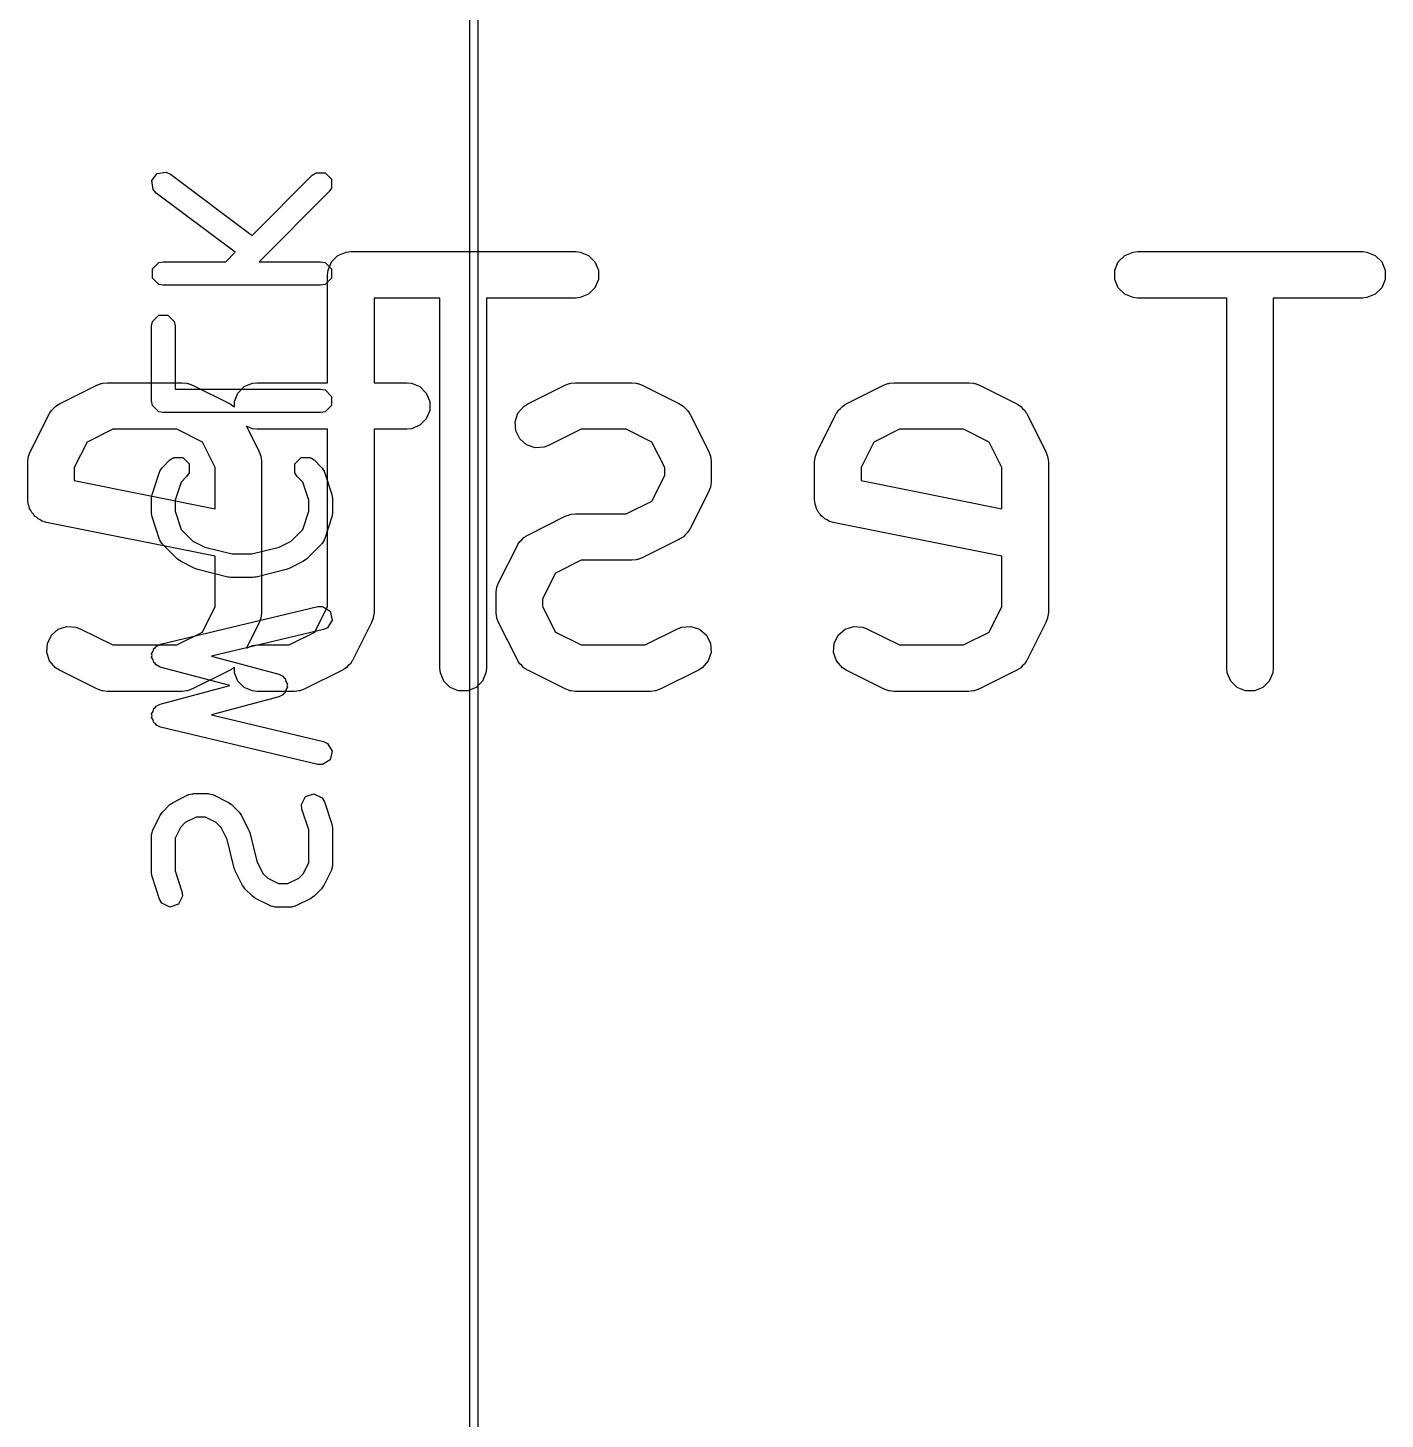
# Model space of a CAD drawing. Extents: x 94.3 to 121.8, y -81.7 to -63.9.
# Drawn here: x 117.449 to 121.831, y -77.134 to -72.642 of the extents above; entities that cross this region are included whole.
import ezdxf

# ---------------------------------------------------------------- set-up
doc = ezdxf.new("R2010")
doc.units = 0
doc.layers.add('BLACK', color=7, linetype='CONTINUOUS')

msp = doc.modelspace()

# ---------------------------------------------------------------- linework, layer by layer
at = {"layer": 'BLACK', "linetype": 'CONTINUOUS'}
for p, q in [((118.876, -79.821), (118.876, -65.851)), ((118.9014, -65.851), (118.9014, -79.821)), ((117.849224, -73.135555), (117.86672, -73.112227)), ((117.86672, -73.112227), (117.895588, -73.108103)), ((117.895588, -73.108103), (117.908992, -73.114531)), ((117.908992, -73.114531), (118.172842, -73.312419)), ((118.172842, -73.312419), (118.367191, -73.118071)), ((118.367191, -73.118071), (118.379551, -73.109812)), ((118.379551, -73.109812), (118.408712, -73.109812)), ((118.408712, -73.109812), (118.429331, -73.130431)), ((118.429331, -73.130431), (118.429331, -73.159592)), ((117.853348, -73.164423), (117.849224, -73.135555)), ((117.863272, -73.175491), (117.853348, -73.164423)), ((118.118413, -73.366847), (117.863272, -73.175491)), ((118.421072, -73.171952), (118.195828, -73.397197)), ((118.429331, -73.159592), (118.421072, -73.171952)), ((117.850932, -73.420717), (117.871552, -73.400097)), ((117.871552, -73.400097), (117.886132, -73.397197)), ((117.886132, -73.397197), (118.088064, -73.397197)), ((118.088064, -73.397197), (118.118413, -73.366847)), ((118.195828, -73.397197), (118.394132, -73.397197)), ((118.394132, -73.397197), (118.408712, -73.400097)), ((118.408712, -73.400097), (118.429332, -73.420717)), ((118.417869, -73.425094), (118.429068, -73.398058)), ((118.429068, -73.398058), (118.44976, -73.377366)), ((118.44976, -73.377366), (118.476796, -73.366167)), ((118.476796, -73.366167), (118.491428, -73.364726)), ((118.491428, -73.364726), (119.217142, -73.364726)), ((119.217142, -73.364726), (119.231774, -73.366167)), ((119.231774, -73.366167), (119.25881, -73.377366)), ((119.25881, -73.377366), (119.279502, -73.398058)), ((119.279502, -73.398058), (119.290701, -73.425094)), ((120.957869, -73.425094), (120.969068, -73.398058)), ((120.969068, -73.398058), (120.98976, -73.377366)), ((120.98976, -73.377366), (121.016796, -73.366167)), ((121.016796, -73.366167), (121.031428, -73.364726)), ((121.031428, -73.364726), (121.757142, -73.364726)), ((121.757142, -73.364726), (121.771774, -73.366167)), ((121.771774, -73.366167), (121.79881, -73.377366)), ((121.79881, -73.377366), (121.819502, -73.398058)), ((121.819502, -73.398058), (121.830701, -73.425094)), ((117.850932, -73.449877), (117.850932, -73.420717)), ((118.416429, -73.439726), (118.417869, -73.425104)), ((118.416429, -73.788059), (118.416429, -73.439726)), ((118.417869, -73.425104), (118.417869, -73.425094)), ((118.429332, -73.420717), (118.429332, -73.449877)), ((119.290701, -73.425094), (119.290701, -73.454358)), ((120.957869, -73.454358), (120.957869, -73.425094)), ((121.830701, -73.425094), (121.830701, -73.454358)), ((117.871552, -73.470497), (117.850932, -73.449877)), ((117.886132, -73.473397), (117.871552, -73.470497)), ((118.394132, -73.473397), (117.886132, -73.473397)), ((118.408712, -73.470497), (118.394132, -73.473397)), ((118.429332, -73.449877), (118.408712, -73.470497)), ((119.279502, -73.481394), (119.25881, -73.502086)), ((119.290701, -73.454358), (119.279502, -73.481394)), ((120.969068, -73.481394), (120.957869, -73.454358)), ((120.98976, -73.502086), (120.969068, -73.481394)), ((121.819502, -73.481394), (121.79881, -73.502086)), ((121.830701, -73.454358), (121.819502, -73.481394)), ((118.779285, -73.514726), (118.566429, -73.514726)), ((118.566429, -73.514726), (118.566429, -73.788059)), ((118.779285, -74.709726), (118.779285, -73.514726)), ((119.217142, -73.514726), (118.929285, -73.514726)), ((118.929285, -73.514726), (118.929285, -74.709726)), ((119.231774, -73.513285), (119.217142, -73.514726)), ((119.25881, -73.502086), (119.231774, -73.513285)), ((121.016796, -73.513285), (120.98976, -73.502086)), ((121.031428, -73.514726), (121.016796, -73.513285)), ((121.319285, -73.514726), (121.031428, -73.514726)), ((121.319285, -74.709726), (121.319285, -73.514726)), ((121.757142, -73.514726), (121.469285, -73.514726)), ((121.469285, -73.514726), (121.469285, -74.709726)), ((121.771774, -73.513285), (121.757142, -73.514726)), ((121.79881, -73.502086), (121.771774, -73.513285)), ((117.850932, -73.59005), (117.871552, -73.56943)), ((117.871552, -73.56943), (117.900712, -73.56943)), ((117.900712, -73.56943), (117.921332, -73.59005)), ((117.848032, -73.60463), (117.850932, -73.59005)), ((117.848032, -73.846535), (117.848032, -73.60463)), ((117.921332, -73.59005), (117.924232, -73.60463)), ((117.924232, -73.60463), (117.924232, -73.808435)), ((117.550744, -73.856453), (117.671696, -73.795977)), ((117.671696, -73.795977), (117.685427, -73.790722)), ((117.685427, -73.790722), (117.688116, -73.79053)), ((117.688116, -73.79053), (117.690605, -73.7895)), ((117.690605, -73.7895), (117.705237, -73.788059)), ((117.705237, -73.788059), (117.947142, -73.788059)), ((117.947142, -73.788059), (117.961774, -73.7895)), ((117.961774, -73.7895), (117.964263, -73.790531)), ((117.964263, -73.790531), (117.966951, -73.790722)), ((117.966951, -73.790722), (117.980683, -73.795977)), ((117.980683, -73.795977), (118.101635, -73.856453)), ((118.126688, -73.821391), (118.14738, -73.800699)), ((118.14738, -73.800699), (118.174416, -73.7895)), ((118.174416, -73.7895), (118.189048, -73.788059)), ((118.189048, -73.788059), (118.416429, -73.788059)), ((118.566429, -73.788059), (118.672857, -73.788059)), ((118.672857, -73.788059), (118.687489, -73.7895)), ((118.687489, -73.7895), (118.714525, -73.800699)), ((118.714525, -73.800699), (118.735217, -73.821391)), ((119.062649, -73.856453), (119.183602, -73.795977)), ((119.183602, -73.795977), (119.197334, -73.790722)), ((119.197334, -73.790722), (119.200021, -73.790531)), ((119.200021, -73.790531), (119.202511, -73.7895)), ((119.202511, -73.7895), (119.217143, -73.788059)), ((119.217143, -73.788059), (119.398571, -73.788059)), ((119.398571, -73.788059), (119.413203, -73.7895)), ((119.413203, -73.7895), (119.415692, -73.790531)), ((119.415692, -73.790531), (119.41838, -73.790722)), ((119.41838, -73.790722), (119.432112, -73.795977)), ((119.432112, -73.795977), (119.553064, -73.856453)), ((120.090744, -73.856453), (120.211696, -73.795977)), ((120.211696, -73.795977), (120.225427, -73.790722)), ((120.225427, -73.790722), (120.228116, -73.79053)), ((120.228116, -73.79053), (120.230605, -73.7895)), ((120.230605, -73.7895), (120.245237, -73.788059)), ((120.245237, -73.788059), (120.487142, -73.788059)), ((120.487142, -73.788059), (120.501774, -73.7895)), ((120.501774, -73.7895), (120.504263, -73.790531)), ((120.504263, -73.790531), (120.506951, -73.790722)), ((120.506951, -73.790722), (120.520683, -73.795977)), ((120.520683, -73.795977), (120.641635, -73.856453)), ((117.850932, -73.861115), (117.848032, -73.846535)), ((117.924232, -73.808435), (118.394132, -73.808435)), ((118.115489, -73.848427), (118.126688, -73.821391)), ((118.115489, -73.865912), (118.115489, -73.848427)), ((118.394132, -73.808435), (118.408712, -73.811335)), ((118.408712, -73.811335), (118.429332, -73.831955)), ((118.429332, -73.831955), (118.429332, -73.861115)), ((118.735217, -73.821391), (118.746416, -73.848427)), ((118.746416, -73.848427), (118.746416, -73.877691)), ((117.456727, -74.010947), (117.517203, -73.889995)), ((117.517203, -73.889995), (117.518742, -73.887548)), ((117.518742, -73.887548), (117.519128, -73.886393)), ((117.519128, -73.886393), (117.520375, -73.884954)), ((117.520375, -73.884954), (117.525035, -73.877552)), ((117.525035, -73.877552), (117.532137, -73.871392)), ((117.532137, -73.871392), (117.538301, -73.864285)), ((117.538301, -73.864285), (117.545706, -73.859623)), ((117.545706, -73.859623), (117.547143, -73.858378)), ((117.547143, -73.858378), (117.548296, -73.857993)), ((117.548296, -73.857993), (117.550744, -73.856453)), ((117.871552, -73.881735), (117.850932, -73.861115)), ((117.886132, -73.884635), (117.871552, -73.881735)), ((118.394132, -73.884635), (117.886132, -73.884635)), ((118.101635, -73.856453), (118.104081, -73.857992)), ((118.104081, -73.857992), (118.105237, -73.858378)), ((118.105237, -73.858378), (118.106675, -73.859625)), ((118.106675, -73.859625), (118.114078, -73.864285)), ((118.114078, -73.864285), (118.115489, -73.865912)), ((118.408712, -73.881735), (118.394132, -73.884635)), ((118.429332, -73.861115), (118.408712, -73.881735)), ((118.746416, -73.877691), (118.735217, -73.904727)), ((119.021779, -73.914154), (119.031033, -73.886393)), ((119.031033, -73.886393), (119.050206, -73.864285)), ((119.050206, -73.864285), (119.062649, -73.856453)), ((119.553064, -73.856453), (119.55551, -73.857992)), ((119.55551, -73.857992), (119.556666, -73.858378)), ((119.556666, -73.858378), (119.558104, -73.859625)), ((119.558104, -73.859625), (119.565507, -73.864285)), ((119.565507, -73.864285), (119.571666, -73.871387)), ((119.571666, -73.871387), (119.578774, -73.877551)), ((119.578774, -73.877551), (119.583435, -73.884956)), ((119.583435, -73.884956), (119.584681, -73.886393)), ((119.584681, -73.886393), (119.585065, -73.887546)), ((119.585065, -73.887546), (119.586606, -73.889994)), ((119.586606, -73.889994), (119.647082, -74.010947)), ((119.996727, -74.010947), (120.057203, -73.889995)), ((120.057203, -73.889995), (120.058742, -73.887548)), ((120.058742, -73.887548), (120.059128, -73.886393)), ((120.059128, -73.886393), (120.060375, -73.884954)), ((120.060375, -73.884954), (120.065035, -73.877552)), ((120.065035, -73.877552), (120.072137, -73.871392)), ((120.072137, -73.871392), (120.078301, -73.864285)), ((120.078301, -73.864285), (120.085706, -73.859623)), ((120.085706, -73.859623), (120.087143, -73.858378)), ((120.087143, -73.858378), (120.088296, -73.857993)), ((120.088296, -73.857993), (120.090744, -73.856453)), ((120.641635, -73.856453), (120.644081, -73.857992)), ((120.644081, -73.857992), (120.645237, -73.858378)), ((120.645237, -73.858378), (120.646675, -73.859625)), ((120.646675, -73.859625), (120.654078, -73.864285)), ((120.654078, -73.864285), (120.660237, -73.871387)), ((120.660237, -73.871387), (120.667345, -73.877551)), ((120.667345, -73.877551), (120.672006, -73.884956)), ((120.672006, -73.884956), (120.673252, -73.886393)), ((120.673252, -73.886393), (120.673636, -73.887546)), ((120.673636, -73.887546), (120.675177, -73.889994)), ((120.675177, -73.889994), (120.735653, -74.010947)), ((117.722942, -73.938059), (117.640186, -73.979436)), ((117.929437, -73.938059), (117.722942, -73.938059)), ((118.012193, -73.979436), (117.929437, -73.938059)), ((118.174416, -73.936618), (118.154328, -73.928297)), ((118.154328, -73.928297), (118.195653, -74.010947)), ((118.189048, -73.938059), (118.174416, -73.936618)), ((118.416429, -73.938059), (118.189048, -73.938059)), ((118.416429, -74.510591), (118.416429, -73.938059)), ((118.672857, -73.938059), (118.566429, -73.938059)), ((118.566429, -73.938059), (118.566429, -74.528297)), ((118.687489, -73.936618), (118.672857, -73.938059)), ((118.714525, -73.925419), (118.687489, -73.936618)), ((118.735217, -73.904727), (118.714525, -73.925419)), ((119.023853, -73.943344), (119.021779, -73.914154)), ((119.234847, -73.938059), (119.129731, -73.990617)), ((119.380866, -73.938059), (119.234847, -73.938059)), ((119.463622, -73.979436), (119.380866, -73.938059)), ((120.262942, -73.938059), (120.180186, -73.979436)), ((120.469437, -73.938059), (120.262942, -73.938059)), ((120.552193, -73.979436), (120.469437, -73.938059)), ((117.640186, -73.979436), (117.598809, -74.062192)), ((118.053571, -74.062192), (118.012193, -73.979436)), ((119.03694, -73.969519), (119.023853, -73.943344)), ((119.059048, -73.988692), (119.03694, -73.969519)), ((119.505, -74.062192), (119.463622, -73.979436)), ((120.180186, -73.979436), (120.138809, -74.062192)), ((120.593571, -74.062192), (120.552193, -73.979436)), ((117.448809, -74.044488), (117.45025, -74.029856)), ((117.45025, -74.029856), (117.451281, -74.027366)), ((117.451281, -74.027366), (117.451472, -74.024679)), ((117.451472, -74.024679), (117.456727, -74.010947)), ((117.907572, -74.037308), (117.919932, -74.029049)), ((117.919932, -74.029049), (117.949093, -74.029049)), ((117.949093, -74.029049), (117.969713, -74.049667)), ((118.195653, -74.010947), (118.200908, -74.024679)), ((118.200908, -74.024679), (118.201098, -74.027366)), ((118.201098, -74.027366), (118.20213, -74.029856)), ((118.20213, -74.029856), (118.203571, -74.044488)), ((118.310551, -74.049668), (118.33117, -74.029049)), ((118.33117, -74.029049), (118.360332, -74.029049)), ((118.360332, -74.029049), (118.372692, -74.037308)), ((119.086809, -73.997946), (119.059048, -73.988692)), ((119.115999, -73.995872), (119.086809, -73.997946)), ((119.129731, -73.990617), (119.115999, -73.995872)), ((119.647082, -74.010947), (119.652337, -74.024679)), ((119.652337, -74.024679), (119.652527, -74.027366)), ((119.652527, -74.027366), (119.653559, -74.029856)), ((119.653559, -74.029856), (119.655, -74.044488)), ((119.988809, -74.044488), (119.99025, -74.029856)), ((119.99025, -74.029856), (119.991281, -74.027366)), ((119.991281, -74.027366), (119.991472, -74.024679)), ((119.991472, -74.024679), (119.996727, -74.010947)), ((120.735653, -74.010947), (120.740908, -74.024679)), ((120.740908, -74.024679), (120.741098, -74.027366)), ((120.741098, -74.027366), (120.74213, -74.029856)), ((120.74213, -74.029856), (120.743571, -74.044488)), ((117.448809, -74.16544), (117.448809, -74.044488)), ((117.598809, -74.062192), (117.598809, -74.103954)), ((117.874178, -74.076391), (117.875123, -74.074733)), ((117.875123, -74.07386), (117.878513, -74.068786)), ((117.875123, -74.074733), (117.875123, -74.07386)), ((117.878513, -74.068786), (117.88154, -74.063477)), ((117.88154, -74.063477), (117.882322, -74.063085)), ((117.882322, -74.063085), (117.883382, -74.0615)), ((117.883382, -74.0615), (117.907572, -74.037308)), ((117.969713, -74.049667), (117.969713, -74.078828)), ((118.053571, -74.194907), (118.053571, -74.062192)), ((118.203571, -74.044488), (118.203571, -74.286464)), ((118.310551, -74.07883), (118.310551, -74.049668)), ((118.372692, -74.037308), (118.396883, -74.061499)), ((118.396883, -74.061499), (118.397943, -74.063086)), ((118.397943, -74.063086), (118.398725, -74.063477)), ((118.398725, -74.063477), (118.401746, -74.068776)), ((118.401746, -74.068776), (118.405142, -74.073859)), ((118.405142, -74.073859), (118.405142, -74.074734)), ((118.405142, -74.074734), (118.406087, -74.076392)), ((119.505, -74.087259), (119.505, -74.062192)), ((119.655, -74.044488), (119.655, -74.104964)), ((119.988809, -74.16544), (119.988809, -74.044488)), ((120.138809, -74.062192), (120.138809, -74.103954)), ((120.593571, -74.194907), (120.593571, -74.062192)), ((120.743571, -74.044488), (120.743571, -74.286464)), ((117.598809, -74.103954), (118.053571, -74.194907)), ((117.849987, -74.148962), (117.874178, -74.076391)), ((117.943623, -74.10902), (117.924232, -74.167195)), ((117.961455, -74.091189), (117.943623, -74.10902)), ((117.969713, -74.078828), (117.961455, -74.091189)), ((118.31881, -74.09119), (118.310551, -74.07883)), ((118.336641, -74.109021), (118.31881, -74.09119)), ((118.356032, -74.167193), (118.336641, -74.109021)), ((118.406087, -74.076392), (118.430277, -74.148962)), ((119.463622, -74.170014), (119.505, -74.087259)), ((119.653559, -74.119596), (119.652528, -74.122084)), ((119.655, -74.104964), (119.653559, -74.119596)), ((120.138809, -74.103954), (120.593571, -74.194907)), ((117.45025, -74.180072), (117.448809, -74.16544)), ((117.848032, -74.161011), (117.849223, -74.155022)), ((117.848032, -74.209392), (117.848032, -74.161011)), ((117.849223, -74.155022), (117.849987, -74.148962)), ((118.430277, -74.148962), (118.43104, -74.155022)), ((118.43104, -74.155022), (118.432232, -74.161011)), ((118.432232, -74.161011), (118.432232, -74.209392)), ((119.647082, -74.138505), (119.586606, -74.259457)), ((119.652337, -74.124774), (119.647082, -74.138505)), ((119.652528, -74.122084), (119.652337, -74.124774)), ((119.99025, -74.180072), (119.988809, -74.16544)), ((117.453061, -74.18686), (117.45025, -74.180072)), ((117.454488, -74.194069), (117.453061, -74.18686)), ((117.458607, -74.200248), (117.454488, -74.194069)), ((117.461449, -74.207108), (117.458607, -74.200248)), ((117.466644, -74.212303), (117.461449, -74.207108)), ((117.849223, -74.215381), (117.848032, -74.209392)), ((117.924232, -74.167195), (117.924232, -74.203208)), ((117.924232, -74.203208), (117.943623, -74.261383)), ((118.336641, -74.261382), (118.356032, -74.203209)), ((118.356032, -74.203209), (118.356032, -74.167193)), ((118.432232, -74.209392), (118.43104, -74.215382)), ((119.380866, -74.211392), (119.463622, -74.170014)), ((119.993061, -74.18686), (119.99025, -74.180072)), ((119.994488, -74.194069), (119.993061, -74.18686)), ((119.998607, -74.200248), (119.994488, -74.194069)), ((120.001449, -74.207108), (119.998607, -74.200248)), ((120.006644, -74.212303), (120.001449, -74.207108)), ((117.47072, -74.218417), (117.466644, -74.212303)), ((117.47689, -74.222549), (117.47072, -74.218417)), ((117.482141, -74.2278), (117.47689, -74.222549)), ((117.488929, -74.230611), (117.482141, -74.2278)), ((117.495035, -74.234701), (117.488929, -74.230611)), ((117.5091, -74.238984), (117.495035, -74.234701)), ((118.053571, -74.347877), (117.5091, -74.238984)), ((117.849987, -74.22144), (117.849223, -74.215381)), ((117.874178, -74.294013), (117.849987, -74.22144)), ((118.430277, -74.22144), (118.406087, -74.294012)), ((118.43104, -74.215382), (118.430277, -74.22144)), ((119.062649, -74.279787), (119.183602, -74.21931)), ((119.183602, -74.21931), (119.197334, -74.214055)), ((119.197334, -74.214055), (119.200021, -74.213864)), ((119.200021, -74.213864), (119.202511, -74.212833)), ((119.202511, -74.212833), (119.217143, -74.211392)), ((119.217143, -74.211392), (119.380866, -74.211392)), ((120.01072, -74.218417), (120.006644, -74.212303)), ((120.01689, -74.222549), (120.01072, -74.218417)), ((120.022141, -74.2278), (120.01689, -74.222549)), ((120.028929, -74.230611), (120.022141, -74.2278)), ((120.035035, -74.234701), (120.028929, -74.230611)), ((120.0491, -74.238984), (120.035035, -74.234701)), ((120.593571, -74.347877), (120.0491, -74.238984)), ((117.875123, -74.29567), (117.874178, -74.294013)), ((117.875123, -74.296544), (117.875123, -74.29567)), ((117.878513, -74.301617), (117.875123, -74.296544)), ((117.943623, -74.261383), (117.981272, -74.299032)), ((117.981272, -74.299032), (118.020383, -74.318587)), ((118.203571, -74.286464), (118.203572, -74.28647)), ((118.203572, -74.28647), (118.203571, -74.286474)), ((118.203571, -74.286474), (118.203571, -74.528297)), ((118.259879, -74.318588), (118.298992, -74.299031)), ((118.298992, -74.299031), (118.336641, -74.261382)), ((118.405142, -74.296545), (118.401746, -74.301627)), ((118.406087, -74.294012), (118.405142, -74.295669)), ((118.405142, -74.295669), (118.405142, -74.296545)), ((119.03694, -74.300886), (119.044044, -74.294724)), ((119.044044, -74.294724), (119.050206, -74.28762)), ((119.050206, -74.28762), (119.05761, -74.282958)), ((119.05761, -74.282958), (119.059048, -74.281712)), ((119.059048, -74.281712), (119.060202, -74.281327)), ((119.060202, -74.281327), (119.062649, -74.279787)), ((119.553064, -74.292998), (119.432112, -74.353474)), ((119.55551, -74.291458), (119.553064, -74.292998)), ((119.556666, -74.291073), (119.55551, -74.291458)), ((119.558104, -74.289825), (119.556666, -74.291073)), ((119.565507, -74.285166), (119.558104, -74.289825)), ((119.571666, -74.278063), (119.565507, -74.285166)), ((119.578774, -74.2719), (119.571666, -74.278063)), ((119.583435, -74.264494), (119.578774, -74.2719)), ((119.584681, -74.263058), (119.583435, -74.264494)), ((119.585065, -74.261904), (119.584681, -74.263058)), ((119.586606, -74.259457), (119.585065, -74.261904)), ((120.743571, -74.286464), (120.743572, -74.28647)), ((120.743572, -74.28647), (120.743571, -74.286474)), ((120.743571, -74.286474), (120.743571, -74.528297)), ((117.88154, -74.306927), (117.878513, -74.301617)), ((117.882322, -74.307318), (117.88154, -74.306927)), ((117.883382, -74.308904), (117.882322, -74.307318)), ((117.931762, -74.357285), (117.883382, -74.308904)), ((118.020383, -74.318587), (118.108535, -74.340626)), ((118.108535, -74.340626), (118.171729, -74.340626)), ((118.171729, -74.340626), (118.259879, -74.318588)), ((118.396883, -74.308905), (118.348502, -74.357286)), ((118.397943, -74.307317), (118.396883, -74.308905)), ((118.398725, -74.306927), (118.397943, -74.307317)), ((118.401746, -74.301627), (118.398725, -74.306927)), ((118.968632, -74.43428), (119.029108, -74.313328)), ((119.029108, -74.313328), (119.030648, -74.310881)), ((119.030648, -74.310881), (119.031033, -74.309727)), ((119.031033, -74.309727), (119.032279, -74.308289)), ((119.032279, -74.308289), (119.03694, -74.300886)), ((117.936832, -74.360672), (117.931762, -74.357285)), ((117.941664, -74.364423), (117.936832, -74.360672)), ((117.990045, -74.388613), (117.941664, -74.364423)), ((117.994071, -74.389715), (117.990045, -74.388613)), ((117.997843, -74.391497), (117.994071, -74.389715)), ((118.053571, -74.510593), (118.053571, -74.347877)), ((118.286192, -74.389715), (118.282421, -74.391497)), ((118.290219, -74.388613), (118.286192, -74.389715)), ((118.338599, -74.364423), (118.290219, -74.388613)), ((118.343418, -74.360682), (118.338599, -74.364423)), ((118.348502, -74.357286), (118.343418, -74.360682)), ((119.234848, -74.361392), (119.152091, -74.40277)), ((119.398571, -74.361392), (119.234848, -74.361392)), ((119.413203, -74.359951), (119.398571, -74.361392)), ((119.415692, -74.358919), (119.413203, -74.359951)), ((119.41838, -74.358729), (119.415692, -74.358919)), ((119.432112, -74.353474), (119.41838, -74.358729)), ((120.593571, -74.510593), (120.593571, -74.347877)), ((118.094605, -74.415688), (117.997843, -74.391497)), ((118.099265, -74.415914), (118.094605, -74.415688)), ((118.103846, -74.416826), (118.099265, -74.415914)), ((118.176418, -74.416826), (118.103846, -74.416826)), ((118.180998, -74.415914), (118.176418, -74.416826)), ((118.185659, -74.415688), (118.180998, -74.415914)), ((118.282421, -74.391497), (118.185659, -74.415688)), ((118.963377, -74.448012), (118.968632, -74.43428)), ((119.152091, -74.40277), (119.110714, -74.485526)), ((118.960714, -74.467821), (118.962155, -74.453189)), ((118.960714, -74.528297), (118.960714, -74.467821)), ((118.962155, -74.453189), (118.963186, -74.450699)), ((118.963186, -74.450699), (118.963377, -74.448012)), ((117.877307, -74.631947), (118.385308, -74.510995)), ((118.012193, -74.593348), (118.053571, -74.510593)), ((118.37505, -74.593348), (118.416429, -74.510591)), ((118.385308, -74.510995), (118.400163, -74.510439)), ((118.400163, -74.510439), (118.424998, -74.525722)), ((119.110714, -74.485526), (119.110714, -74.510592)), ((119.110714, -74.510592), (119.152091, -74.593348)), ((120.552193, -74.593348), (120.593571, -74.510593)), ((118.195653, -74.561838), (118.154328, -74.644487)), ((118.200908, -74.548106), (118.195653, -74.561838)), ((118.201098, -74.545418), (118.200908, -74.548106)), ((118.20213, -74.542929), (118.201098, -74.545418)), ((118.203571, -74.528297), (118.20213, -74.542929)), ((118.431752, -74.554089), (118.416469, -74.578925)), ((118.424998, -74.525722), (118.431752, -74.554089)), ((118.558511, -74.561838), (118.498034, -74.682791)), ((118.563766, -74.548106), (118.558511, -74.561838)), ((118.563956, -74.545418), (118.563766, -74.548106)), ((118.564988, -74.542929), (118.563956, -74.545418)), ((118.566429, -74.528297), (118.564988, -74.542929)), ((118.962155, -74.542929), (118.960714, -74.528297)), ((118.963186, -74.545418), (118.962155, -74.542929)), ((118.963377, -74.548106), (118.963186, -74.545418)), ((118.968632, -74.561838), (118.963377, -74.548106)), ((119.029108, -74.68279), (118.968632, -74.561838)), ((120.735653, -74.561838), (120.675177, -74.682791)), ((120.740908, -74.548106), (120.735653, -74.561838)), ((120.741098, -74.545418), (120.740908, -74.548106)), ((120.74213, -74.542929), (120.741098, -74.545418)), ((120.743571, -74.528297), (120.74213, -74.542929)), ((117.511948, -74.629441), (117.525035, -74.603266)), ((117.525035, -74.603266), (117.547143, -74.584093)), ((117.547143, -74.584093), (117.574904, -74.574839)), ((117.574904, -74.574839), (117.604094, -74.576913)), ((117.604094, -74.576913), (117.617826, -74.582168)), ((117.617826, -74.582168), (117.722942, -74.634726)), ((117.929437, -74.634726), (118.012193, -74.593348)), ((118.402957, -74.585123), (118.041843, -74.671102)), ((118.292295, -74.634726), (118.37505, -74.593348)), ((118.416469, -74.578925), (118.402957, -74.585123)), ((119.152091, -74.593348), (119.234847, -74.634726)), ((119.441342, -74.634726), (119.546459, -74.582168)), ((119.546459, -74.582168), (119.560191, -74.576913)), ((119.560191, -74.576913), (119.589381, -74.574839)), ((119.589381, -74.574839), (119.617142, -74.584093)), ((119.617142, -74.584093), (119.639249, -74.603267)), ((119.639249, -74.603267), (119.652337, -74.629441)), ((120.051948, -74.629441), (120.065035, -74.603266)), ((120.065035, -74.603266), (120.087143, -74.584093)), ((120.087143, -74.584093), (120.114904, -74.574839)), ((120.114904, -74.574839), (120.144094, -74.576913)), ((120.144094, -74.576913), (120.157826, -74.582168)), ((120.157826, -74.582168), (120.262942, -74.634726)), ((120.469437, -74.634726), (120.552193, -74.593348)), ((117.509874, -74.658631), (117.511948, -74.629441)), ((117.519128, -74.686392), (117.509874, -74.658631)), ((117.722942, -74.634726), (117.929437, -74.634726)), ((117.848512, -74.662981), (117.853449, -74.654956)), ((117.853449, -74.654956), (117.855877, -74.645854)), ((117.855877, -74.645854), (117.860807, -74.642999)), ((117.860807, -74.642999), (117.863795, -74.638145)), ((117.863795, -74.638145), (117.877307, -74.631947)), ((118.154328, -74.644487), (118.174416, -74.636167)), ((118.174416, -74.636167), (118.189048, -74.634726)), ((118.189048, -74.634726), (118.292295, -74.634726)), ((119.234847, -74.634726), (119.441342, -74.634726)), ((119.654411, -74.658631), (119.645157, -74.686392)), ((119.652337, -74.629441), (119.654411, -74.658631)), ((120.049874, -74.658631), (120.051948, -74.629441)), ((120.059128, -74.686392), (120.049874, -74.658631)), ((120.262942, -74.634726), (120.469437, -74.634726)), ((117.538301, -74.7085), (117.519128, -74.686392)), ((117.848364, -74.674029), (117.849831, -74.668524)), ((117.853083, -74.68218), (117.848364, -74.674029)), ((117.849831, -74.668524), (117.848512, -74.662981)), ((117.855266, -74.691348), (117.853083, -74.68218)), ((117.86012, -74.694335), (117.855266, -74.691348)), ((117.862975, -74.699266), (117.86012, -74.694335)), ((117.876315, -74.705825), (117.862975, -74.699266)), ((118.041843, -74.671102), (118.258806, -74.728959)), ((118.483096, -74.701395), (118.476935, -74.7085)), ((118.490201, -74.695234), (118.483096, -74.701395)), ((118.494862, -74.687829), (118.490201, -74.695234)), ((118.496109, -74.686392), (118.494862, -74.687829)), ((118.496493, -74.685237), (118.496109, -74.686392)), ((118.498034, -74.682791), (118.496493, -74.685237)), ((119.030647, -74.685236), (119.029108, -74.68279)), ((119.031033, -74.686392), (119.030647, -74.685236)), ((119.03228, -74.68783), (119.031033, -74.686392)), ((119.03694, -74.695233), (119.03228, -74.68783)), ((119.044042, -74.701392), (119.03694, -74.695233)), ((119.050206, -74.7085), (119.044042, -74.701392)), ((119.645157, -74.686392), (119.625983, -74.7085)), ((120.078301, -74.7085), (120.059128, -74.686392)), ((120.660237, -74.701397), (120.654078, -74.7085)), ((120.667345, -74.695234), (120.660237, -74.701397)), ((120.672006, -74.687828), (120.667345, -74.695234)), ((120.673252, -74.686392), (120.672006, -74.687828)), ((120.673636, -74.685238), (120.673252, -74.686392)), ((120.675177, -74.682791), (120.673636, -74.685238)), ((117.550744, -74.716332), (117.538301, -74.7085)), ((117.671696, -74.776808), (117.550744, -74.716332)), ((118.101119, -74.765773), (117.876315, -74.705825)), ((118.101635, -74.716332), (117.980683, -74.776808)), ((118.104081, -74.714792), (118.101635, -74.716332)), ((118.105237, -74.714407), (118.104081, -74.714792)), ((118.106675, -74.713159), (118.105237, -74.714407)), ((118.114078, -74.7085), (118.106675, -74.713159)), ((118.115489, -74.706872), (118.114078, -74.7085)), ((118.115489, -74.724358), (118.115489, -74.706872)), ((118.126688, -74.751394), (118.115489, -74.724358)), ((118.258806, -74.728959), (118.272146, -74.735518)), ((118.272146, -74.735518), (118.274748, -74.740013)), ((118.274748, -74.740013), (118.279244, -74.742616)), ((118.279244, -74.742616), (118.281795, -74.752185)), ((118.464493, -74.716332), (118.343541, -74.776808)), ((118.466939, -74.714791), (118.464493, -74.716332)), ((118.468094, -74.714407), (118.466939, -74.714791)), ((118.469531, -74.71316), (118.468094, -74.714407)), ((118.476935, -74.7085), (118.469531, -74.71316)), ((118.780726, -74.724358), (118.779285, -74.709726)), ((118.791925, -74.751394), (118.780726, -74.724358)), ((118.927844, -74.724358), (118.916645, -74.751394)), ((118.929285, -74.709726), (118.927844, -74.724358)), ((119.057611, -74.713161), (119.050206, -74.7085)), ((119.059048, -74.714407), (119.057611, -74.713161)), ((119.060201, -74.714791), (119.059048, -74.714407)), ((119.062649, -74.716332), (119.060201, -74.714791)), ((119.183602, -74.776808), (119.062649, -74.716332)), ((119.61354, -74.716332), (119.492588, -74.776808)), ((119.625983, -74.7085), (119.61354, -74.716332)), ((120.090744, -74.716332), (120.078301, -74.7085)), ((120.211696, -74.776808), (120.090744, -74.716332)), ((120.641635, -74.716332), (120.520683, -74.776808)), ((120.644081, -74.714792), (120.641635, -74.716332)), ((120.645237, -74.714407), (120.644081, -74.714792)), ((120.646675, -74.713159), (120.645237, -74.714407)), ((120.654078, -74.7085), (120.646675, -74.713159)), ((121.320726, -74.724358), (121.319285, -74.709726)), ((121.331925, -74.751394), (121.320726, -74.724358)), ((121.467844, -74.724358), (121.456645, -74.751394)), ((121.469285, -74.709726), (121.467844, -74.724358)), ((117.685427, -74.782063), (117.671696, -74.776808)), ((117.688116, -74.782254), (117.685427, -74.782063)), ((117.690605, -74.783285), (117.688116, -74.782254)), ((117.705237, -74.784726), (117.690605, -74.783285)), ((117.947142, -74.784726), (117.705237, -74.784726)), ((117.876315, -74.825721), (118.101119, -74.765773)), ((117.961774, -74.783285), (117.947142, -74.784726)), ((117.964263, -74.782253), (117.961774, -74.783285)), ((117.966951, -74.782063), (117.964263, -74.782253)), ((117.980683, -74.776808), (117.966951, -74.782063)), ((118.14738, -74.772086), (118.126688, -74.751394)), ((118.174416, -74.783285), (118.14738, -74.772086)), ((118.189048, -74.784726), (118.174416, -74.783285)), ((118.31, -74.784726), (118.189048, -74.784726)), ((118.274748, -74.791532), (118.272146, -74.796028)), ((118.279244, -74.78893), (118.274748, -74.791532)), ((118.281795, -74.77936), (118.279244, -74.78893)), ((118.281795, -74.752185), (118.286757, -74.760755)), ((118.286757, -74.770791), (118.281795, -74.77936)), ((118.286757, -74.760755), (118.285418, -74.765773)), ((118.285418, -74.765773), (118.286757, -74.770791)), ((118.324632, -74.783285), (118.31, -74.784726)), ((118.327121, -74.782253), (118.324632, -74.783285)), ((118.329809, -74.782063), (118.327121, -74.782253)), ((118.343541, -74.776808), (118.329809, -74.782063)), ((118.812617, -74.772086), (118.791925, -74.751394)), ((118.839653, -74.783285), (118.812617, -74.772086)), ((118.868917, -74.783285), (118.839653, -74.783285)), ((118.895953, -74.772086), (118.868917, -74.783285)), ((118.916645, -74.751394), (118.895953, -74.772086)), ((119.197334, -74.782063), (119.183602, -74.776808)), ((119.200021, -74.782253), (119.197334, -74.782063)), ((119.202511, -74.783285), (119.200021, -74.782253)), ((119.217143, -74.784726), (119.202511, -74.783285)), ((119.459047, -74.784726), (119.217143, -74.784726)), ((119.473679, -74.783285), (119.459047, -74.784726)), ((119.476168, -74.782253), (119.473679, -74.783285)), ((119.478856, -74.782063), (119.476168, -74.782253)), ((119.492588, -74.776808), (119.478856, -74.782063)), ((120.225427, -74.782063), (120.211696, -74.776808)), ((120.228116, -74.782254), (120.225427, -74.782063)), ((120.230605, -74.783285), (120.228116, -74.782254)), ((120.245237, -74.784726), (120.230605, -74.783285)), ((120.487142, -74.784726), (120.245237, -74.784726)), ((120.501774, -74.783285), (120.487142, -74.784726)), ((120.504263, -74.782253), (120.501774, -74.783285)), ((120.506951, -74.782063), (120.504263, -74.782253)), ((120.520683, -74.776808), (120.506951, -74.782063)), ((121.352617, -74.772086), (121.331925, -74.751394)), ((121.379653, -74.783285), (121.352617, -74.772086)), ((121.408917, -74.783285), (121.379653, -74.783285)), ((121.435953, -74.772086), (121.408917, -74.783285)), ((121.456645, -74.751394), (121.435953, -74.772086)), ((117.855266, -74.840198), (117.86012, -74.83721)), ((117.86012, -74.83721), (117.862975, -74.83228)), ((117.862975, -74.83228), (117.876315, -74.825721)), ((118.258806, -74.802587), (118.041843, -74.860443)), ((118.272146, -74.796028), (118.258806, -74.802587)), ((117.848364, -74.857517), (117.853083, -74.849365)), ((117.849831, -74.863021), (117.848364, -74.857517)), ((117.848512, -74.868565), (117.849831, -74.863021)), ((117.853449, -74.876589), (117.848512, -74.868565)), ((117.853083, -74.849365), (117.855266, -74.840198)), ((117.855877, -74.885692), (117.853449, -74.876589)), ((118.041843, -74.860443), (118.402957, -74.946423)), ((117.860807, -74.888546), (117.855877, -74.885692)), ((117.863795, -74.893401), (117.860807, -74.888546)), ((117.877307, -74.899599), (117.863795, -74.893401)), ((118.385308, -75.020551), (117.877307, -74.899599)), ((118.402957, -74.946423), (118.416469, -74.952621)), ((118.416469, -74.952621), (118.431752, -74.977457)), ((118.424998, -75.005824), (118.400163, -75.021107)), ((118.431752, -74.977457), (118.424998, -75.005824)), ((118.400163, -75.021107), (118.385308, -75.020551)), ((117.883382, -75.174262), (117.907572, -75.15007)), ((117.907572, -75.15007), (117.912651, -75.146675)), ((117.912651, -75.146675), (117.917474, -75.142933)), ((117.917474, -75.142933), (117.965855, -75.118743)), ((117.965855, -75.118743), (117.967696, -75.118238)), ((117.967696, -75.118238), (117.968314, -75.117621)), ((117.968314, -75.117621), (117.974303, -75.116429)), ((117.974303, -75.116429), (117.980193, -75.114817)), ((117.980193, -75.114817), (117.981021, -75.115093)), ((117.981021, -75.115093), (117.982894, -75.114721)), ((117.982894, -75.114721), (118.031275, -75.114721)), ((118.031275, -75.114721), (118.033146, -75.115093)), ((118.033146, -75.115093), (118.033976, -75.114817)), ((118.033976, -75.114817), (118.039865, -75.116429)), ((118.039865, -75.116429), (118.045855, -75.117621)), ((118.045855, -75.117621), (118.046472, -75.118238)), ((118.046472, -75.118238), (118.048314, -75.118743)), ((118.048314, -75.118743), (118.096694, -75.142933)), ((118.096694, -75.142933), (118.101522, -75.14668)), ((118.101522, -75.14668), (118.106597, -75.150071)), ((118.106597, -75.150071), (118.130788, -75.174262)), ((118.331938, -75.15012), (118.344979, -75.124038)), ((118.333797, -75.164869), (118.331938, -75.15012)), ((118.344979, -75.124038), (118.372643, -75.114817)), ((118.372643, -75.114817), (118.398725, -75.127858)), ((118.398725, -75.127858), (118.406087, -75.140773)), ((118.406087, -75.140773), (118.430277, -75.213343)), ((117.852054, -75.232544), (117.876246, -75.184163)), ((117.876246, -75.184163), (117.879988, -75.17934)), ((117.879988, -75.17934), (117.883382, -75.174262)), ((117.991888, -75.190921), (117.957082, -75.208324)), ((118.02228, -75.190921), (117.991888, -75.190921)), ((118.057088, -75.208324), (118.02228, -75.190921)), ((118.130788, -75.174262), (118.134179, -75.179337)), ((118.134179, -75.179337), (118.137924, -75.184163)), ((118.137924, -75.184163), (118.162115, -75.232544)), ((118.356032, -75.231574), (118.333797, -75.164869)), ((117.848128, -75.246882), (117.84974, -75.240992)), ((117.84974, -75.240992), (117.850932, -75.235003)), ((117.850932, -75.235003), (117.851549, -75.234385)), ((117.851549, -75.234385), (117.852054, -75.232544)), ((117.941636, -75.223769), (117.924232, -75.258578)), ((117.957082, -75.208324), (117.941636, -75.223769)), ((118.072532, -75.22377), (118.057088, -75.208324)), ((118.092089, -75.262881), (118.072532, -75.22377)), ((118.162115, -75.232544), (118.163218, -75.236572)), ((118.163218, -75.236572), (118.164999, -75.240343)), ((118.164999, -75.240343), (118.188175, -75.333046)), ((118.356032, -75.337351), (118.356032, -75.231574)), ((118.430277, -75.213343), (118.43104, -75.219403)), ((118.43104, -75.219403), (118.432232, -75.225392)), ((118.432232, -75.225392), (118.432232, -75.346345)), ((117.848032, -75.249583), (117.848404, -75.247711)), ((117.848032, -75.370535), (117.848032, -75.249583)), ((117.848404, -75.247711), (117.848128, -75.246882)), ((117.924232, -75.258578), (117.924232, -75.364351)), ((118.115265, -75.355586), (118.092089, -75.262881)), ((118.188175, -75.333046), (118.20773, -75.372156)), ((117.849223, -75.376524), (117.848032, -75.370535)), ((117.849987, -75.382583), (117.849223, -75.376524)), ((117.924232, -75.364351), (117.946468, -75.431059)), ((118.117046, -75.359357), (118.115265, -75.355586)), ((118.118149, -75.363384), (118.117046, -75.359357)), ((118.142341, -75.411765), (118.118149, -75.363384)), ((118.20773, -75.372156), (118.223177, -75.387603)), ((118.323183, -75.387602), (118.338629, -75.372157)), ((118.338629, -75.372157), (118.356032, -75.337351)), ((118.42821, -75.363384), (118.40402, -75.411765)), ((118.428714, -75.361542), (118.42821, -75.363384)), ((118.429332, -75.360925), (118.428714, -75.361542)), ((118.430523, -75.354935), (118.429332, -75.360925)), ((118.432136, -75.349046), (118.430523, -75.354935)), ((118.432232, -75.346345), (118.431859, -75.348217)), ((118.431859, -75.348217), (118.432136, -75.349046)), ((117.874178, -75.455156), (117.849987, -75.382583)), ((118.146078, -75.416581), (118.142341, -75.411765)), ((118.149477, -75.421667), (118.146078, -75.416581)), ((118.173667, -75.445857), (118.149477, -75.421667)), ((118.223177, -75.387603), (118.257982, -75.405007)), ((118.257982, -75.405007), (118.288375, -75.405007)), ((118.288375, -75.405007), (118.323183, -75.387602)), ((118.396883, -75.421667), (118.372691, -75.445857)), ((118.400277, -75.416587), (118.396883, -75.421667)), ((118.40402, -75.411765), (118.400277, -75.416587)), ((117.88154, -75.46807), (117.874178, -75.455156)), ((117.907623, -75.481112), (117.88154, -75.46807)), ((117.948327, -75.445808), (117.935286, -75.47189)), ((117.946468, -75.431059), (117.948327, -75.445808)), ((118.178744, -75.449249), (118.173667, -75.445857)), ((118.183569, -75.452994), (118.178744, -75.449249)), ((118.23195, -75.477185), (118.183569, -75.452994)), ((118.36279, -75.452993), (118.314409, -75.477185)), ((118.367612, -75.44925), (118.36279, -75.452993)), ((118.372691, -75.445857), (118.367612, -75.44925)), ((117.935286, -75.47189), (117.907623, -75.481112)), ((118.233791, -75.477689), (118.23195, -75.477185)), ((118.234409, -75.478307), (118.233791, -75.477689)), ((118.240398, -75.479498), (118.234409, -75.478307)), ((118.246288, -75.481111), (118.240398, -75.479498)), ((118.247117, -75.480834), (118.246288, -75.481111)), ((118.248989, -75.481207), (118.247117, -75.480834)), ((118.29737, -75.481207), (118.248989, -75.481207)), ((118.299241, -75.480834), (118.29737, -75.481207)), ((118.300071, -75.481111), (118.299241, -75.480834)), ((118.30596, -75.479498), (118.300071, -75.481111)), ((118.31195, -75.478307), (118.30596, -75.479498)), ((118.312567, -75.477689), (118.31195, -75.478307)), ((118.314409, -75.477185), (118.312567, -75.477689))]:
    msp.add_line(p, q, dxfattribs=at)

doc.saveas('drawing.dxf')
